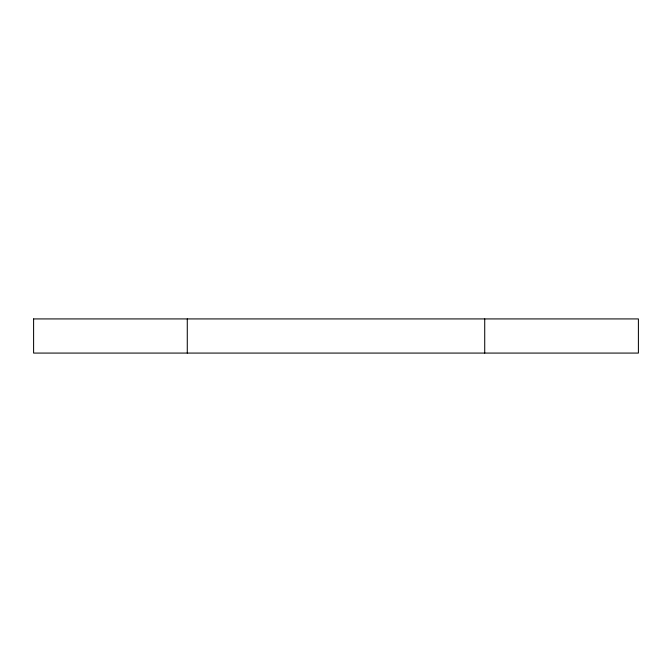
<?xml version="1.0" encoding="UTF-8"?>
<svg xmlns="http://www.w3.org/2000/svg" width="672" height="672" viewBox="0 0 672 672"><rect width="100%" height="100%" fill="white"/><g stroke="black" fill="none" stroke-linecap="round" stroke-linejoin="round"><path stroke-width="1.01" d="M187.278 353.077L187.278 318.923M484.722 353.077L484.722 318.923M33.6 318.923L33.6 353.077L638.4 353.077L638.4 318.923L33.6 318.923"/></g></svg>
